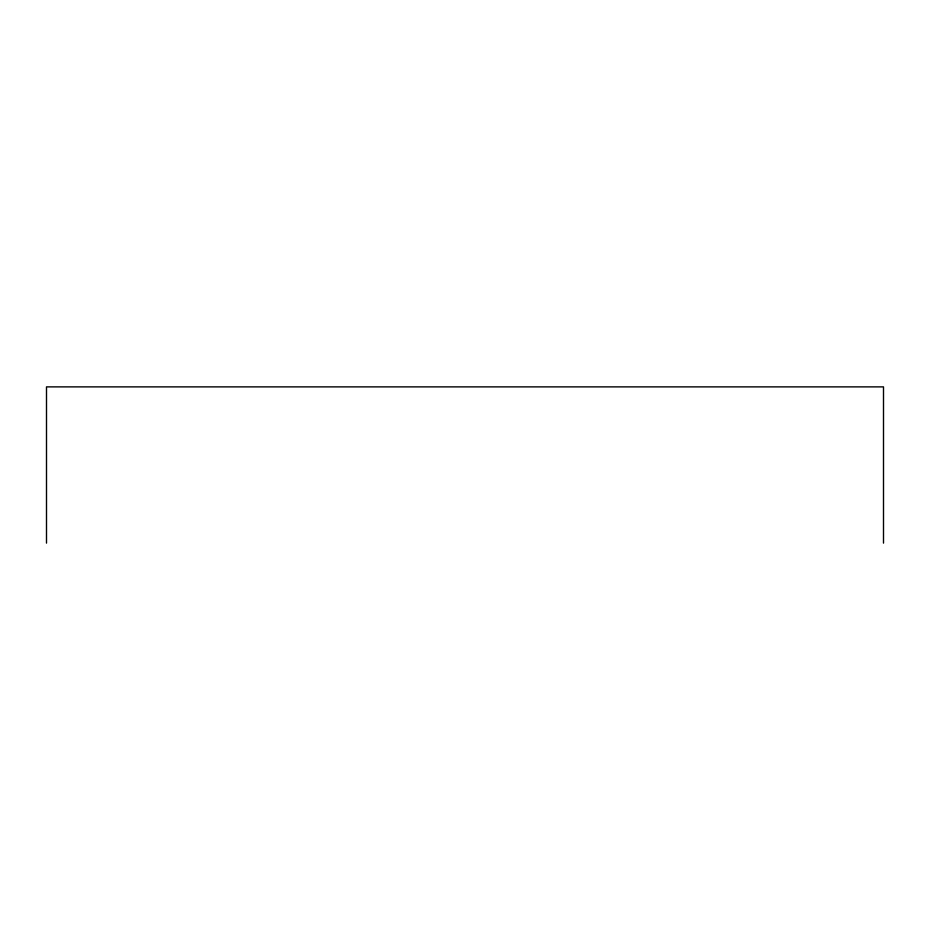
<?xml version="1.0" encoding="UTF-8"?>
<svg xmlns="http://www.w3.org/2000/svg" width="930" height="930" viewBox="0 0 930 930"><rect width="100%" height="100%" fill="white"/><g stroke="black" fill="none" stroke-linecap="round" stroke-linejoin="round"><path stroke-width="1.4" d="M883.5 543.12L883.5 386.88L46.5 386.88L46.5 543.12"/></g></svg>
